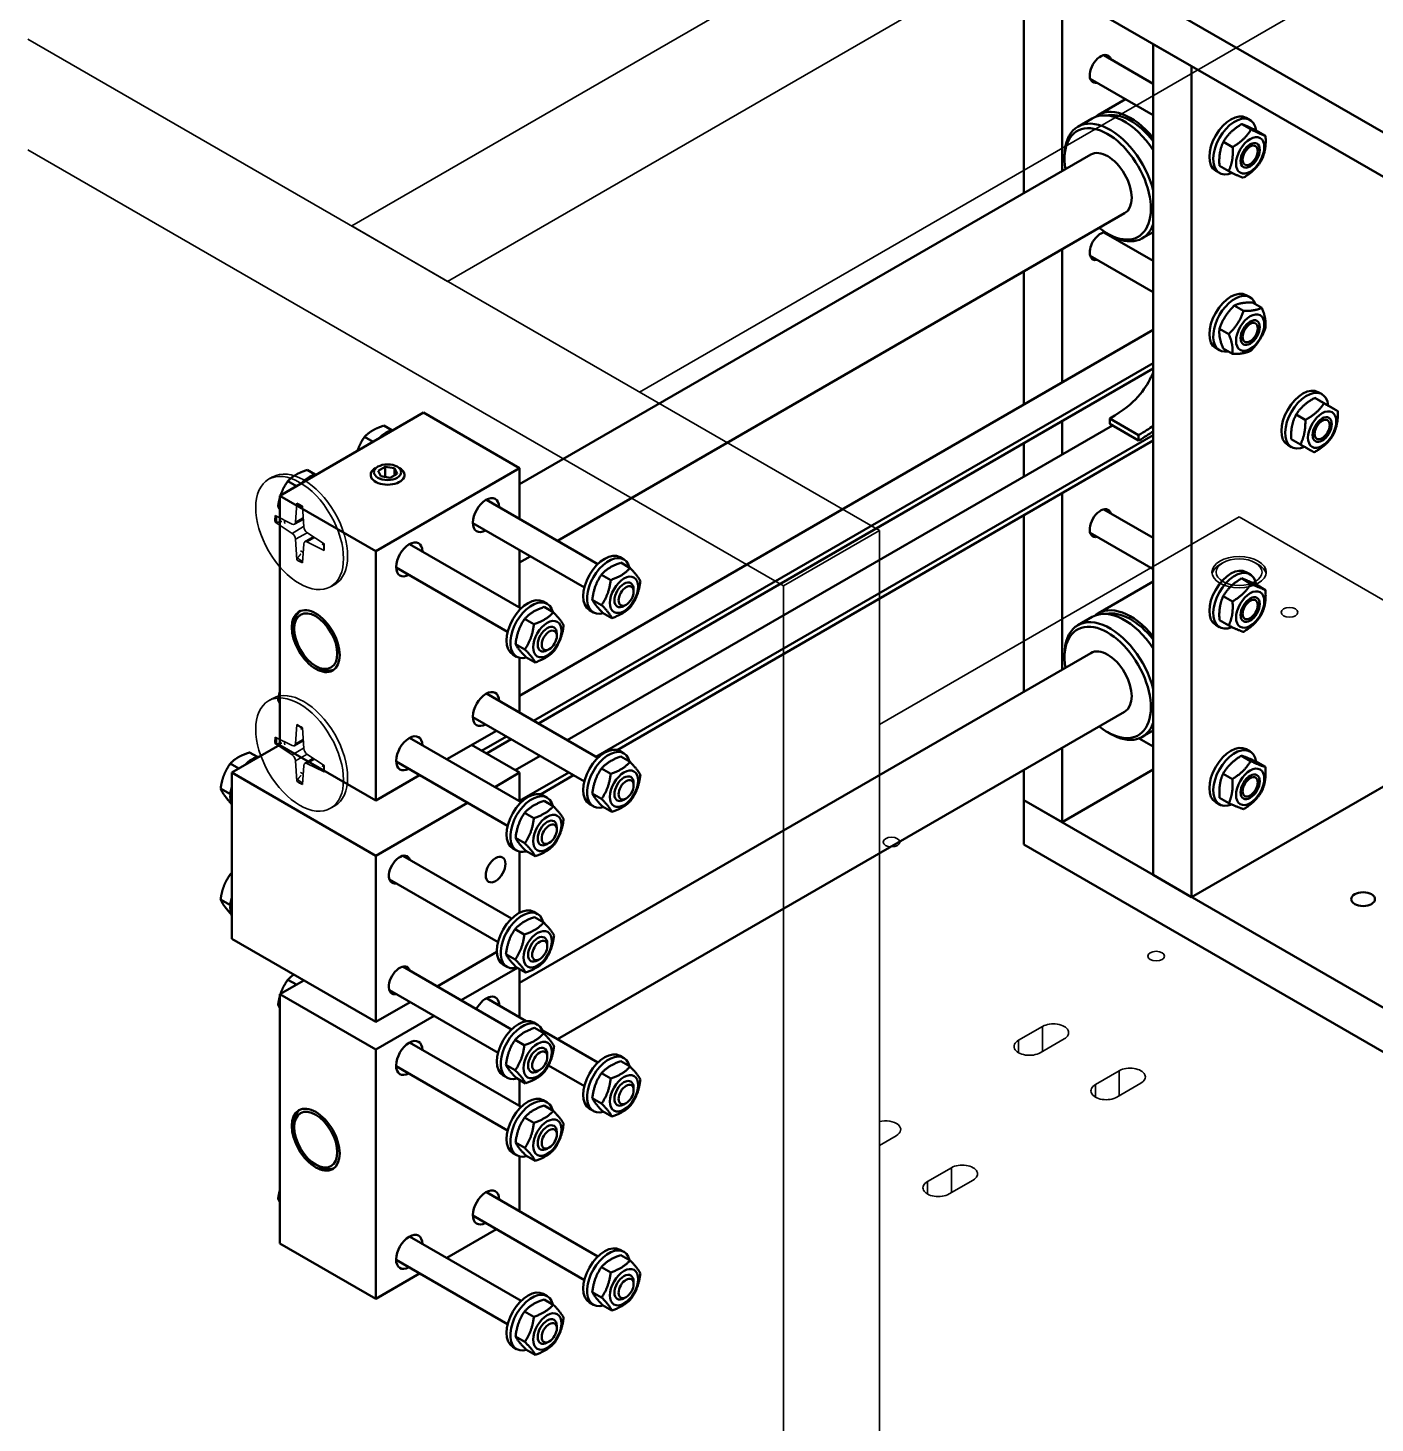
# Model space of a CAD drawing. Header units: millimetres. Extents: x -1492 to 2520, y -1551 to 1782.
# Drawn here: x 1879.4 to 2077.9, y 1137.6 to 1343.3 of the extents above; entities that cross this region are included whole.
import ezdxf

# ---------------------------------------------------------------- set-up
doc = ezdxf.new("R2010")
doc.units = ezdxf.units.MM
doc.header["$LTSCALE"] = 6
doc.layers.add('Reference (ISO)', color=7, linetype='Continuous', lineweight=35)
doc.layers.add('Visible (ISO)', color=7, linetype='Continuous', lineweight=50)

msp = doc.modelspace()

# ---------------------------------------------------------------- linework, layer by layer
at = {"layer": 'Reference (ISO)'}
for p, q in [((1927.09, 1314.09), (2173.6, 1456.41)), ((2201.89, 1456.41), (1941.23, 1305.92)), ((1969.52, 1289.59), (2188.72, 1416.15)), ((1879.37, 1341.64), (2004.87, 1269.18)), ((1990.73, 1261.02), (1879.37, 1325.31)), ((1927.09, 1314.09), (1941.23, 1305.92)), ((1914.84, 1276.76), (1915.44, 1277.11)), ((1919, 1273.25), (1918.82, 1270.43)), ((1915.8, 1271.4), (1918.33, 1270.15)), ((1918.82, 1270.43), (1919.94, 1271.05)), ((1919.83, 1272.77), (1920.02, 1269.74)), ((2057.9, 1271.22), (2004.87, 1240.6)), ((2174.58, 1203.86), (2057.9, 1271.22)), ((1915.8, 1270.45), (1918.33, 1268.77)), ((1918.33, 1268.77), (1920.01, 1269.77)), ((1918.66, 1270.13), (1919.95, 1270.84)), ((1923.03, 1267.22), (1920.5, 1268.9)), ((1990.73, 1261.02), (2004.87, 1269.18)), ((2004.87, 1269.18), (2004.87, 1118.27)), ((1918.82, 1267.93), (1920.53, 1268.88)), ((1919, 1264.9), (1918.82, 1267.93)), ((1919.83, 1264.42), (1920.02, 1267.24)), ((1920.16, 1267.53), (1921.42, 1268.29)), ((1920.5, 1267.52), (1921.6, 1268.17)), ((1923.03, 1266.27), (1920.5, 1267.52)), ((2055.52, 1264.44), (2055.08, 1264.18)), ((2060.29, 1264.44), (2060.73, 1264.18)), ((1923.99, 1260.91), (1924.59, 1261.26)), ((1990.73, 1118.27), (1990.73, 1261.02)), ((1914.84, 1244.1), (1915.44, 1244.45)), ((1919, 1240.59), (1918.82, 1237.77)), ((1919.83, 1240.11), (1920.02, 1237.08)), ((1915.8, 1238.74), (1918.33, 1237.49)), ((1918.66, 1237.47), (1919.95, 1238.18)), ((1918.82, 1237.77), (1919.94, 1238.39)), ((1915.8, 1237.79), (1918.33, 1236.11)), ((1918.33, 1236.11), (1920.01, 1237.11)), ((1918.82, 1235.27), (1920.53, 1236.22)), ((1923.03, 1234.56), (1920.5, 1236.24)), ((1919, 1232.24), (1918.82, 1235.27)), ((1919.83, 1231.76), (1920.02, 1234.58)), ((1920.16, 1234.87), (1921.42, 1235.63)), ((1920.5, 1234.86), (1921.6, 1235.51)), ((1923.03, 1233.61), (1920.5, 1234.86)), ((1923.99, 1228.25), (1924.59, 1228.6)), ((2025.39, 1194.05), (2028.93, 1196.1)), ((2028.93, 1196.1), (2028.93, 1192.42)), ((2025.39, 1194.05), (2025.39, 1192.22)), ((2032.11, 1194.26), (2028.58, 1192.22)), ((2036.71, 1187.52), (2040.24, 1189.56)), ((2040.24, 1189.56), (2040.24, 1185.89)), ((2036.71, 1187.52), (2036.71, 1185.69)), ((2043.43, 1187.73), (2039.89, 1185.69)), ((2007.36, 1179.97), (2004.87, 1178.53)), ((2011.96, 1173.23), (2015.49, 1175.27)), ((2015.49, 1175.27), (2015.49, 1171.6)), ((2011.96, 1173.23), (2011.96, 1171.4)), ((2018.68, 1173.44), (2015.14, 1171.4))]:
    msp.add_line(p, q, dxfattribs=at)
for centre, major_axis in [((1919.42, 1268.83), (4.57, -7.92)), ((2057.9, 1263.06), (4, 0)), ((2057.9, 1263.06), (3.38, 0)), ((2065.33, 1257.14), (1.23, 0)), ((1919.42, 1236.17), (4.57, -7.92)), ((2006.67, 1223.27), (1.23, 0)), ((2045.68, 1206.46), (1.23, 0))]:
    msp.add_ellipse(centre, major_axis=major_axis, ratio=0.57735, dxfattribs=at)
for centre, major_axis, start_param, end_param in [((1920.02, 1269.18), (-4.57, 7.92), 3.141593, 6.283185), ((1919.42, 1268.83), (-2.57, 4.46), 5.384062, 5.611512), ((1919.42, 1268.83), (2.57, -4.46), 3.813265, 4.040716), ((1919.51, 1268.89), (-2.47, 4.27), 0.688645, 0.906794), ((1920.02, 1269.18), (2, -3.46), 2.417763, 2.520493), ((1920.02, 1269.18), (-2, 3.46), 0.816104, 0.949696), ((1918.3, 1270.78), (0.372, -0.644), 5.57044, 6.99593), ((1920.54, 1269.48), (0.372, -0.644), 3.999644, 5.425134), ((1918.3, 1268.19), (-0.372, 0.644), 3.999644, 5.425134), ((1920.54, 1266.89), (-0.372, 0.644), 5.57044, 6.99593), ((1920.02, 1269.18), (2, -3.46), 0.6211, 0.72383), ((1919.42, 1268.83), (-2.57, 4.46), 3.813265, 4.040716), ((1919.42, 1268.83), (2.57, -4.46), 5.384062, 5.611512), ((1919.51, 1268.89), (-2.47, 4.27), 2.234798, 2.452948), ((1920.02, 1269.18), (-2, 3.46), 2.191896, 2.325489), ((2057.9, 1262.55), (-4, 0), 5.497787, 6.172474), ((2057.9, 1262.55), (4, 0), 0.110711, 0.785398), ((1920.02, 1236.52), (-4.57, 7.92), 3.141593, 6.283185), ((1919.42, 1236.17), (-2.57, 4.46), 5.384062, 5.611512), ((1919.42, 1236.17), (2.57, -4.46), 3.813265, 4.040716), ((1919.51, 1236.23), (-2.47, 4.27), 0.688645, 0.906794), ((1920.02, 1236.52), (-2, 3.46), 0.816104, 0.949696), ((1920.02, 1236.52), (2, -3.46), 2.417763, 2.520493), ((1918.3, 1238.12), (0.372, -0.644), 5.57044, 6.99593), ((1918.3, 1235.53), (-0.372, 0.644), 3.999644, 5.425134), ((1920.54, 1236.82), (0.372, -0.644), 3.999644, 5.425134), ((1920.54, 1234.23), (-0.372, 0.644), 5.57044, 6.99593), ((1920.02, 1236.52), (2, -3.46), 0.6211, 0.72383), ((1919.42, 1236.17), (-2.57, 4.46), 3.813265, 4.040716), ((1919.42, 1236.17), (2.57, -4.46), 5.384062, 5.611512), ((1919.51, 1236.23), (-2.47, 4.27), 2.234798, 2.452948), ((1920.02, 1236.52), (-2, 3.46), 2.191896, 2.325489), ((2030.52, 1195.18), (2.25, 0), 5.497787, 8.63938), ((2026.99, 1193.14), (-2.25, 0), 5.497787, 8.63938), ((2041.83, 1188.65), (2.25, 0), 5.497787, 8.63938), ((2038.3, 1186.6), (-2.25, 0), 5.497787, 8.63938), ((2005.77, 1180.89), (2.25, 0), 5.497787, 8.26557), ((2017.09, 1174.36), (2.25, 0), 5.497787, 8.63938), ((2013.55, 1172.32), (-2.25, 0), 5.497787, 8.63938)]:
    msp.add_ellipse(centre, major_axis=major_axis, ratio=0.57735, start_param=start_param, end_param=end_param, dxfattribs=at)
for points, knots in [([(1919.05, 1273.14), (1919.05, 1273.14), (1919.05, 1273.14), (1919.03, 1273.15), (1919.02, 1273.17), (1919.01, 1273.2), (1919, 1273.22), (1919, 1273.25)], [0.08720446, 0.08720446, 0.08720446, 0.08720446, 0.08870364, 0.08870364, 0.09763224, 0.09763224, 0.10665098, 0.10665098, 0.10665098, 0.10665098]), ([(1919.05, 1273.14), (1919.11, 1273.11), (1919.16, 1273.09), (1919.27, 1273.03), (1919.33, 1273.01), (1919.44, 1272.95), (1919.49, 1272.91), (1919.6, 1272.85), (1919.66, 1272.81), (1919.76, 1272.75), (1919.8, 1272.72), (1919.84, 1272.69)], [1.4505525, 1.4505525, 1.4505525, 1.4505525, 1.4985066, 1.4985066, 1.5464608, 1.5464608, 1.594415, 1.594415, 1.6423692, 1.6423692, 1.6770729, 1.6770729, 1.6770729, 1.6770729]), ([(1916.05, 1270.4), (1916.02, 1270.4), (1916, 1270.39), (1915.94, 1270.4), (1915.91, 1270.4), (1915.85, 1270.42), (1915.82, 1270.43), (1915.8, 1270.45)], [0.08155065, 0.08155065, 0.08155065, 0.08155065, 0.08870364, 0.08870364, 0.09763224, 0.09763224, 0.10665098, 0.10665098, 0.10665098, 0.10665098]), ([(1922.97, 1267.27), (1922.97, 1267.22), (1922.98, 1267.17), (1922.98, 1267.06), (1922.99, 1266.99), (1922.99, 1266.86), (1922.99, 1266.8), (1922.99, 1266.67), (1922.98, 1266.61), (1922.97, 1266.49), (1922.97, 1266.43), (1922.96, 1266.37)], [3.0353161, 3.0353161, 3.0353161, 3.0353161, 3.0700198, 3.0700198, 3.117974, 3.117974, 3.1659282, 3.1659282, 3.2138823, 3.2138823, 3.2618365, 3.2618365, 3.2618365, 3.2618365]), ([(1919, 1264.9), (1919, 1264.92), (1919.01, 1264.96), (1919.02, 1265.01), (1919.03, 1265.04), (1919.06, 1265.09), (1919.07, 1265.11), (1919.09, 1265.13)], [0.03558365, 0.03558365, 0.03558365, 0.03558365, 0.04460239, 0.04460239, 0.05353099, 0.05353099, 0.06068398, 0.06068398, 0.06068398, 0.06068398]), ([(1923.03, 1266.27), (1923.01, 1266.28), (1922.99, 1266.3), (1922.97, 1266.32), (1922.96, 1266.34), (1922.96, 1266.36), (1922.96, 1266.36), (1922.96, 1266.37)], [0.03558365, 0.03558365, 0.03558365, 0.03558365, 0.04460239, 0.04460239, 0.05353099, 0.05353099, 0.05503017, 0.05503017, 0.05503017, 0.05503017]), ([(1919.05, 1240.48), (1919.05, 1240.48), (1919.05, 1240.48), (1919.03, 1240.49), (1919.02, 1240.51), (1919.01, 1240.54), (1919, 1240.57), (1919, 1240.59)], [0.08720446, 0.08720446, 0.08720446, 0.08720446, 0.08870364, 0.08870364, 0.09763224, 0.09763224, 0.10665098, 0.10665098, 0.10665098, 0.10665098]), ([(1919.05, 1240.48), (1919.11, 1240.45), (1919.16, 1240.43), (1919.27, 1240.37), (1919.33, 1240.35), (1919.44, 1240.29), (1919.49, 1240.25), (1919.6, 1240.19), (1919.66, 1240.15), (1919.76, 1240.09), (1919.8, 1240.06), (1919.84, 1240.03)], [1.4505525, 1.4505525, 1.4505525, 1.4505525, 1.4985066, 1.4985066, 1.5464608, 1.5464608, 1.594415, 1.594415, 1.6423692, 1.6423692, 1.6770729, 1.6770729, 1.6770729, 1.6770729]), ([(1916.05, 1237.74), (1916.02, 1237.74), (1916, 1237.73), (1915.94, 1237.74), (1915.91, 1237.74), (1915.85, 1237.76), (1915.82, 1237.77), (1915.8, 1237.79)], [0.08155065, 0.08155065, 0.08155065, 0.08155065, 0.08870364, 0.08870364, 0.09763224, 0.09763224, 0.10665098, 0.10665098, 0.10665098, 0.10665098]), ([(1922.97, 1234.61), (1922.97, 1234.56), (1922.98, 1234.51), (1922.98, 1234.4), (1922.99, 1234.33), (1922.99, 1234.2), (1922.99, 1234.14), (1922.99, 1234.01), (1922.98, 1233.95), (1922.97, 1233.83), (1922.97, 1233.77), (1922.96, 1233.71)], [3.0353161, 3.0353161, 3.0353161, 3.0353161, 3.0700198, 3.0700198, 3.117974, 3.117974, 3.1659282, 3.1659282, 3.2138823, 3.2138823, 3.2618365, 3.2618365, 3.2618365, 3.2618365]), ([(1919, 1232.24), (1919, 1232.26), (1919.01, 1232.3), (1919.02, 1232.35), (1919.03, 1232.38), (1919.06, 1232.43), (1919.07, 1232.45), (1919.09, 1232.47)], [0.03558365, 0.03558365, 0.03558365, 0.03558365, 0.04460239, 0.04460239, 0.05353099, 0.05353099, 0.06068398, 0.06068398, 0.06068398, 0.06068398]), ([(1923.03, 1233.61), (1923.01, 1233.62), (1922.99, 1233.64), (1922.97, 1233.66), (1922.96, 1233.68), (1922.96, 1233.7), (1922.96, 1233.7), (1922.96, 1233.71)], [0.03558365, 0.03558365, 0.03558365, 0.03558365, 0.04460239, 0.04460239, 0.05353099, 0.05353099, 0.05503017, 0.05503017, 0.05503017, 0.05503017])]:
    msp.add_open_spline(points, degree=3, knots=knots, dxfattribs=at)
for points, weights in [([(1916.05, 1270.4), (1916.44, 1270.47), (1916.81, 1270.53)], [1.0017923273, 1.00680252734, 1.01034617284]), ([(1919.59, 1265.73), (1919.35, 1265.44), (1919.09, 1265.13)], [1.01034617284, 1.00680252734, 1.0017923273]), ([(1916.05, 1237.74), (1916.44, 1237.81), (1916.81, 1237.87)], [1.0017923273, 1.00680252734, 1.01034617284]), ([(1919.59, 1233.07), (1919.35, 1232.78), (1919.09, 1232.47)], [1.01034617284, 1.00680252734, 1.0017923273])]:
    msp.add_rational_spline(points, weights, degree=2, dxfattribs=at)
at = {"layer": 'Visible (ISO)'}
for p, q in [((2089.44, 1321.93), (2026.15, 1358.46)), ((2026.15, 1318.92), (2026.15, 1351.93)), ((2089.44, 1315.39), (2026.15, 1351.93)), ((2031.81, 1322.19), (2031.81, 1348.67)), ((2050.9, 1337.64), (2045.25, 1340.91)), ((2045.25, 1218.44), (2045.25, 1340.91)), ((2037.95, 1339.27), (2045.25, 1335.05)), ((2050.9, 1215.17), (2050.9, 1337.64)), ((2035.95, 1335.8), (2045.25, 1330.44)), ((2045.25, 1335.14), (2045.17, 1335.1)), ((2041.17, 1332.79), (2037.17, 1330.48)), ((2036.25, 1329.95), (2034.13, 1328.72)), ((2058.29, 1329.11), (2059.66, 1328.32)), ((2058.95, 1330.03), (2059.52, 1329.7)), ((2055.58, 1326.51), (2056.95, 1325.72)), ((2060.43, 1328.15), (2061.8, 1327.36)), ((1951.84, 1276.02), (2036.03, 1324.62)), ((2060.64, 1325.14), (2060.64, 1325.27)), ((2032.16, 1323.97), (2032.16, 1324.38)), ((2055, 1322.94), (2056.37, 1322.15)), ((2059.53, 1323.22), (2059.42, 1323.15)), ((2054.45, 1322.23), (2055.02, 1321.91)), ((1957.42, 1267.69), (2041.03, 1315.96)), ((2037.95, 1313.14), (2045.25, 1308.93)), ((2038.53, 1312.94), (2038.88, 1312.74)), ((2045.25, 1313.2), (2043.63, 1312.27)), ((2031.81, 1291.03), (2031.81, 1310.64)), ((2035.95, 1309.67), (2045.25, 1304.31)), ((2026.15, 1287.76), (2026.15, 1307.38)), ((2058.95, 1303.9), (2059.52, 1303.57)), ((2057.18, 1302.35), (2058.55, 1301.56)), ((2059.88, 1302.82), (2061.25, 1302.03)), ((1951.84, 1244.85), (2045.25, 1298.78)), ((2055.01, 1298.95), (2056.39, 1298.16)), ((2060.64, 1299.01), (2060.64, 1299.14)), ((2054.45, 1296.11), (2055.02, 1295.78)), ((2055.55, 1296.02), (2056.92, 1295.22)), ((2059.53, 1297.09), (2059.42, 1297.02)), ((2045.25, 1293.88), (1953.91, 1241.15)), ((1954.61, 1240.74), (2045.25, 1293.07)), ((2069.56, 1289.61), (2070.12, 1289.29)), ((2069.05, 1288.74), (2070.42, 1287.95)), ((2071.08, 1287.59), (2072.45, 1286.8)), ((1937.7, 1286.57), (1916.48, 1274.33)), ((1951.84, 1278.41), (1937.7, 1286.57)), ((2038.85, 1285.72), (2038.85, 1284.9)), ((2043.09, 1283.27), (2038.85, 1285.72)), ((2066.29, 1286.28), (2067.66, 1285.49)), ((1933.01, 1283.99), (1931.85, 1284.66)), ((1958.85, 1238.29), (2039.22, 1284.69)), ((2031.81, 1280.41), (2031.81, 1285.31)), ((2038.85, 1284.9), (2043.09, 1282.45)), ((2071.25, 1284.72), (2071.25, 1284.85)), ((1930.26, 1282.28), (1928.99, 1283.01)), ((2045.25, 1283.27), (1963.1, 1235.84)), ((1966.24, 1236.84), (2045.25, 1282.45)), ((2026.15, 1277.15), (2026.15, 1282.05)), ((2043.09, 1282.45), (2043.09, 1283.27)), ((2065.06, 1281.82), (2065.62, 1281.49)), ((2065.56, 1282.67), (2066.93, 1281.88)), ((2070.14, 1282.8), (2070.02, 1282.73)), ((1921.7, 1277.45), (1920.54, 1278.13)), ((1930.97, 1278.61), (1930.63, 1278.41)), ((1951.84, 1278.41), (1930.63, 1266.16)), ((1931, 1278), (1932.02, 1278.59)), ((1931.37, 1277.2), (1931, 1278)), ((1932.77, 1276.98), (1931.37, 1277.2)), ((1932.02, 1278.59), (1933.41, 1278.38)), ((1932.02, 1277.1), (1932.02, 1278.59)), ((1933.79, 1277.57), (1932.77, 1276.98)), ((1933.41, 1278.38), (1933.79, 1277.57)), ((1933.41, 1277.36), (1933.41, 1278.38)), ((1933.81, 1278.61), (1934.16, 1278.41)), ((1951.84, 1270.92), (1951.84, 1278.41)), ((1918.94, 1275.75), (1917.68, 1276.48)), ((1916.48, 1274.33), (1916.48, 1237.58)), ((1930.63, 1266.16), (1916.48, 1274.33)), ((1946.95, 1273.74), (1963.39, 1264.25)), ((2031.81, 1248.7), (2031.81, 1274.7)), ((1916.48, 1272.66), (1916.25, 1272.79)), ((2026.15, 1245.44), (2026.15, 1271.43)), ((2037.95, 1272.31), (2045.25, 1268.1)), ((1944.95, 1270.28), (1961.39, 1260.79)), ((1935.63, 1267.21), (1952.08, 1257.72)), ((2035.95, 1268.85), (2045.25, 1263.48)), ((1930.63, 1229.42), (1930.63, 1266.16)), ((1951.84, 1257.86), (1951.84, 1266.3)), ((1951.84, 1264.47), (1953.42, 1265.38)), ((1966.65, 1265.25), (1967.22, 1264.93)), ((1933.63, 1263.75), (1950.08, 1254.25)), ((1968.12, 1263.67), (1966.75, 1264.46)), ((2058.95, 1263.08), (2059.52, 1262.75)), ((1965.27, 1261.9), (1963.9, 1262.69)), ((2045.25, 1261.66), (2037.17, 1257)), ((2058.27, 1262.15), (2059.64, 1261.36)), ((2060.42, 1261.22), (2061.79, 1260.43)), ((1955.34, 1258.72), (1955.91, 1258.39)), ((1963.93, 1258.21), (1962.56, 1259)), ((1968.65, 1260.19), (1968.65, 1260.54)), ((2055.56, 1259.53), (2056.93, 1258.74)), ((1956.81, 1257.14), (1955.44, 1257.93)), ((1962.15, 1257.46), (1962.72, 1257.13)), ((1965.45, 1256.29), (1964.08, 1257.08)), ((1967.54, 1258.26), (1967.23, 1258.09)), ((2060.64, 1258.19), (2060.64, 1258.32)), ((1918.6, 1254.73), (1918.6, 1255.14)), ((1953.95, 1255.37), (1952.58, 1256.16)), ((2036.25, 1256.46), (2034.13, 1255.24)), ((2054.45, 1255.28), (2055.02, 1254.95)), ((2055.01, 1255.97), (2056.38, 1255.18)), ((2059.53, 1256.26), (2059.42, 1256.2)), ((1952.62, 1251.68), (1951.25, 1252.47)), ((1957.33, 1253.66), (1957.33, 1254.01)), ((1950.84, 1250.93), (1951.41, 1250.6)), ((1951.84, 1202.53), (2036.03, 1251.14)), ((1951.84, 1242.34), (1951.84, 1250.43)), ((1954.14, 1249.76), (1952.77, 1250.55)), ((1956.22, 1251.73), (1955.92, 1251.56)), ((2032.16, 1250.48), (2032.16, 1250.89)), ((1921.79, 1249.22), (1922.14, 1249.01)), ((1916.48, 1244.08), (1916.25, 1244.22)), ((1946.95, 1245.17), (1963.39, 1235.67)), ((1957.42, 1194.21), (2041.03, 1242.48)), ((1944.95, 1241.7), (1961.39, 1232.21)), ((2097.57, 1242.11), (2050.9, 1215.17)), ((1935.63, 1238.64), (1952.08, 1229.14)), ((1948.42, 1239.69), (1941.11, 1235.47)), ((1949.91, 1238.84), (1946.25, 1236.73)), ((1946.96, 1236.32), (1950.61, 1238.43)), ((2038.53, 1239.46), (2038.88, 1239.26)), ((2043.16, 1238.56), (2045.25, 1237.35)), ((2045.25, 1239.72), (2043.63, 1238.79)), ((1916.48, 1237.59), (1909.41, 1233.51)), ((1913.21, 1235.82), (1912.05, 1236.49)), ((1916.48, 1237.58), (1930.63, 1229.42)), ((1951.84, 1233.51), (1944.77, 1237.59)), ((1966.65, 1236.67), (1967.22, 1236.35)), ((2031.81, 1226.19), (2031.81, 1237.16)), ((2058.23, 1236.01), (2059.6, 1235.22)), ((2058.95, 1236.95), (2059.52, 1236.62)), ((1910.46, 1234.11), (1909.19, 1234.84)), ((1933.63, 1235.17), (1950.08, 1225.68)), ((1951.2, 1233.87), (1954.85, 1235.98)), ((1965.27, 1233.32), (1963.9, 1234.11)), ((1968.12, 1235.09), (1966.75, 1235.88)), ((2045.25, 1233.95), (2031.81, 1226.19)), ((2060.4, 1235.13), (2061.78, 1234.34)), ((1909.41, 1233.51), (1909.41, 1209.01)), ((1930.63, 1221.26), (1909.41, 1233.51)), ((1937.11, 1233.16), (1930.63, 1229.42)), ((1951.84, 1233.51), (1948.18, 1231.39)), ((1959.1, 1233.53), (1951.84, 1229.34)), ((1951.84, 1229.28), (1951.84, 1233.51)), ((1954.93, 1230.31), (1959.8, 1233.12)), ((1968.65, 1231.61), (1968.65, 1231.96)), ((2026.15, 1229.46), (2026.15, 1233.89)), ((2055.54, 1233.35), (2056.91, 1232.56)), ((2060.64, 1232.06), (2060.64, 1232.19)), ((1909.22, 1230.32), (1907.77, 1231.16)), ((1955.34, 1230.14), (1955.91, 1229.82)), ((1963.93, 1229.63), (1962.56, 1230.42)), ((2059.53, 1230.14), (2059.42, 1230.07)), ((1909.31, 1229.06), (1909.19, 1229.12)), ((1944.18, 1229.08), (1930.63, 1221.26)), ((1956.81, 1228.56), (1955.44, 1229.35)), ((1962.15, 1228.88), (1962.72, 1228.55)), ((1965.45, 1227.71), (1964.08, 1228.51)), ((1967.54, 1229.69), (1967.23, 1229.51)), ((2088.03, 1193.74), (2026.15, 1229.46)), ((2026.15, 1229.46), (2026.15, 1222.93)), ((2031.81, 1226.19), (2026.15, 1229.46)), ((2054.45, 1229.15), (2055.02, 1228.83)), ((2055.02, 1229.81), (2056.39, 1229.01)), ((1953.95, 1226.79), (1952.58, 1227.58)), ((1952.62, 1223.1), (1951.25, 1223.89)), ((1957.33, 1225.08), (1957.33, 1225.43)), ((1950.84, 1222.35), (1951.41, 1222.02)), ((1951.84, 1212.87), (1951.84, 1221.85)), ((1954.14, 1221.18), (1952.77, 1221.97)), ((1956.22, 1223.15), (1955.92, 1222.98)), ((2088.03, 1187.2), (2026.15, 1222.93)), ((1930.63, 1196.76), (1930.63, 1221.26)), ((1934.65, 1221.25), (1950.66, 1212)), ((1909.41, 1218.38), (1909.19, 1218.51)), ((1932.65, 1217.78), (1948.66, 1208.54)), ((2050.9, 1215.17), (2045.25, 1218.44)), ((1909.22, 1213.99), (1907.77, 1214.83)), ((1909.31, 1212.73), (1909.19, 1212.79)), ((1953.93, 1213), (1954.49, 1212.67)), ((1955.4, 1211.42), (1954.02, 1212.21)), ((1952.54, 1209.65), (1951.17, 1210.44)), ((1909.41, 1209.01), (1930.63, 1196.76)), ((1955.92, 1207.94), (1955.92, 1208.29)), ((1948.5, 1207.08), (1939.7, 1202)), ((1948.52, 1206.84), (1948.3, 1206.97)), ((1949.43, 1205.21), (1949.99, 1204.88)), ((1951.2, 1205.96), (1949.83, 1206.75)), ((1954.81, 1206.01), (1954.5, 1205.84)), ((1934.65, 1204.92), (1950.66, 1195.67)), ((1951.52, 1204.74), (1943.24, 1199.96)), ((1952.72, 1204.04), (1951.35, 1204.83)), ((1951.84, 1197.43), (1951.84, 1204.55)), ((1920.02, 1202.88), (1916.48, 1200.84)), ((1918.94, 1202.26), (1917.68, 1202.99)), ((1932.65, 1201.45), (1948.66, 1192.21)), ((1916.48, 1199.17), (1916.25, 1199.31)), ((1916.48, 1200.84), (1916.48, 1164.1)), ((1930.63, 1192.68), (1916.48, 1200.84)), ((1935.7, 1199.69), (1930.63, 1196.76)), ((1946.95, 1200.26), (1952.83, 1196.86)), ((1939.24, 1197.65), (1930.63, 1192.68)), ((1953.93, 1196.67), (1954.49, 1196.34)), ((1955.4, 1195.09), (1954.02, 1195.88)), ((1955.21, 1195.49), (1963.39, 1190.77)), ((1935.63, 1193.73), (1952.08, 1184.23)), ((1952.54, 1193.32), (1951.17, 1194.11)), ((1930.63, 1155.93), (1930.63, 1192.68)), ((1955.92, 1191.61), (1955.92, 1191.96)), ((1966.65, 1191.77), (1967.22, 1191.44)), ((1968.12, 1190.18), (1966.75, 1190.97)), ((1933.63, 1190.26), (1950.08, 1180.77)), ((1949.43, 1188.88), (1949.99, 1188.55)), ((1951.2, 1189.63), (1949.83, 1190.42)), ((1954.81, 1189.68), (1954.5, 1189.51)), ((1956.1, 1190.36), (1961.39, 1187.3)), ((1965.27, 1188.41), (1963.9, 1189.2)), ((1952.72, 1187.71), (1951.35, 1188.5)), ((1951.84, 1184.37), (1951.84, 1188.22)), ((1968.65, 1186.7), (1968.65, 1187.05)), ((1955.34, 1185.24), (1955.91, 1184.91)), ((1963.93, 1184.72), (1962.56, 1185.52)), ((1967.54, 1184.78), (1967.23, 1184.6)), ((1953.95, 1181.88), (1952.58, 1182.67)), ((1956.81, 1183.65), (1955.44, 1184.44)), ((1962.15, 1183.97), (1962.72, 1183.65)), ((1965.45, 1182.81), (1964.08, 1183.6)), ((1918.6, 1181.24), (1918.6, 1181.65)), ((1957.33, 1180.17), (1957.33, 1180.52)), ((1952.62, 1178.19), (1951.25, 1178.98)), ((1950.84, 1177.44), (1951.41, 1177.11)), ((1951.84, 1168.86), (1951.84, 1176.95)), ((1954.14, 1176.27), (1952.77, 1177.07)), ((1956.22, 1178.25), (1955.92, 1178.07)), ((1921.79, 1175.73), (1922.14, 1175.53)), ((1916.48, 1170.6), (1916.25, 1170.73)), ((1946.95, 1171.68), (1963.39, 1162.19)), ((1944.95, 1168.22), (1961.39, 1158.72)), ((1948.42, 1166.21), (1941.11, 1161.99)), ((1916.48, 1164.1), (1930.63, 1155.93)), ((1935.63, 1165.15), (1952.08, 1155.66)), ((1966.65, 1163.19), (1967.22, 1162.86)), ((1968.12, 1161.61), (1966.75, 1162.4)), ((1933.63, 1161.69), (1950.08, 1152.19)), ((1965.27, 1159.84), (1963.9, 1160.63)), ((1937.11, 1159.68), (1930.63, 1155.93)), ((1968.65, 1158.13), (1968.65, 1158.48)), ((1955.34, 1156.66), (1955.91, 1156.33)), ((1956.81, 1155.07), (1955.44, 1155.87)), ((1963.93, 1156.15), (1962.56, 1156.94)), ((1967.54, 1156.2), (1967.23, 1156.03)), ((1953.95, 1153.3), (1952.58, 1154.1)), ((1962.15, 1155.4), (1962.72, 1155.07)), ((1965.45, 1154.23), (1964.08, 1155.02)), ((1957.33, 1151.59), (1957.33, 1151.95)), ((1952.62, 1149.61), (1951.25, 1150.41)), ((1956.22, 1149.67), (1955.92, 1149.49)), ((1950.84, 1148.86), (1951.41, 1148.54)), ((1954.14, 1147.7), (1952.77, 1148.49))]:
    msp.add_line(p, q, dxfattribs=at)
for centre, major_axis, start_param, end_param in [((2037.47, 1337.24), (-1.13, -1.95), 2.66571, 6.759068), ((2041, 1321.72), (-4.75, 8.23), 4.814199, 6.283185), ((2041.92, 1322.25), (-4.75, 8.23), 4.980255, 6.380099), ((2041.92, 1322.25), (-4.5, 7.79), 4.948332, 6.104861), ((2056.7, 1326.13), (-2.25, -3.9), 3.141593, 6.283185), ((2038.53, 1320.29), (4.5, -7.79), 5.30142, 10.406543), ((2038.88, 1320.5), (-4.75, 8.23), 4.252874, 7.068583), ((2057.27, 1325.8), (-2.25, -3.9), 2.502026, 6.936985), ((2038.53, 1320.29), (-2.5, 4.33), 3.141593, 6.283185), ((2038.88, 1320.5), (4.75, -8.23), 5.497787, 6.742701), ((2037.47, 1311.11), (-1.13, -1.95), 3.46791, 6.759068), ((2037.47, 1311.11), (1.13, 1.95), 5.807303, 5.943394), ((2056.7, 1300), (-2.25, -3.9), 3.141593, 6.283185), ((2057.27, 1299.68), (-2.25, -3.9), 2.680636, 6.744142), ((2067.31, 1285.71), (-2.25, -3.9), 3.141593, 6.283185), ((2067.87, 1285.39), (-2.25, -3.9), 2.464847, 6.961189), ((1932.18, 1279.96), (2.25, 3.9), 0.41819, 1.152606), ((1920.87, 1273.43), (2.25, 3.9), 0.41819, 1.152606), ((1932.39, 1277.39), (-2.5, 0), 5.497787, 10.210176), ((1946.89, 1271.47), (-1.37, -2.38), 2.385136, 7.039642), ((2037.47, 1270.28), (-1.13, -1.95), 2.66571, 6.759068), ((1935.58, 1264.94), (-1.37, -2.38), 2.385136, 7.039642), ((1964.4, 1261.36), (-2.25, -3.9), 3.141593, 6.283185), ((1964.97, 1261.03), (-2.25, -3.9), 2.602827, 6.821951), ((2056.7, 1259.18), (-2.25, -3.9), 3.141593, 6.283185), ((2057.27, 1258.85), (-2.25, -3.9), 2.507572, 6.93285), ((1967.23, 1259.72), (1, 1.73), 5.49802, 10.209943), ((1953.09, 1254.82), (-2.25, -3.9), 3.141593, 6.283185), ((1953.66, 1254.5), (-2.25, -3.9), 2.602827, 6.821951), ((1922.14, 1253.1), (-2.5, 4.33), 0.07077, 0.785398), ((2038.88, 1247.01), (-4.75, 8.23), 4.252874, 7.068583), ((2041, 1248.24), (-4.75, 8.23), 4.814199, 6.283185), ((2041.92, 1248.77), (-4.75, 8.23), 4.980255, 6.380099), ((2041.92, 1248.77), (-4.5, 7.79), 4.948332, 6.104861), ((1955.92, 1253.19), (1, 1.73), 5.49802, 10.209943), ((2038.53, 1246.81), (4.5, -7.79), 5.30142, 10.406543), ((2038.53, 1246.81), (-2.5, 4.33), 3.141593, 6.283185), ((1922.14, 1253.1), (2.5, -4.33), 5.497787, 6.212416), ((1946.89, 1242.89), (-1.37, -2.38), 2.385136, 7.039642), ((2038.88, 1247.01), (4.75, -8.23), 5.497787, 6.742701), ((1935.58, 1236.36), (-1.37, -2.38), 2.385136, 7.039642), ((1964.4, 1232.78), (-2.25, -3.9), 3.141593, 6.283185), ((1964.97, 1232.45), (-2.25, -3.9), 2.602827, 6.821951), ((2056.7, 1233.05), (-2.25, -3.9), 3.141593, 6.283185), ((2057.27, 1232.72), (-2.25, -3.9), 2.517145, 6.925249), ((1912.38, 1231.79), (2.25, 3.9), 0.41819, 1.152606), ((1967.23, 1231.14), (1, 1.73), 5.49802, 10.209943), ((1912.38, 1231.79), (2.25, 3.9), 1.988986, 2.723403), ((1953.09, 1226.25), (-2.25, -3.9), 3.141593, 6.283185), ((1953.66, 1225.92), (-2.25, -3.9), 2.602827, 6.821951), ((1955.92, 1224.61), (1, 1.73), 5.49802, 10.209943), ((1934.16, 1219.22), (-1.13, -1.95), 2.66571, 6.759068), ((1912.38, 1215.46), (2.25, 3.9), 1.988986, 2.723403), ((1951.68, 1209.1), (-2.25, -3.9), 3.141593, 6.283185), ((1952.24, 1208.78), (-2.25, -3.9), 2.602827, 6.821951), ((1954.5, 1207.47), (1, 1.73), 5.49802, 10.209943), ((1934.16, 1202.89), (-1.13, -1.95), 2.66571, 6.759068), ((1946.89, 1197.98), (1.38, 2.38), 5.526729, 7.896568), ((1951.68, 1192.77), (-2.25, -3.9), 3.141593, 6.283185), ((1952.24, 1192.45), (-2.25, -3.9), 2.602827, 6.821951), ((1935.58, 1191.45), (-1.38, -2.38), 2.385136, 7.039642), ((1954.5, 1191.14), (1, 1.73), 5.49802, 10.209943), ((1964.4, 1187.87), (-2.25, -3.9), 3.141593, 6.283185), ((1964.97, 1187.54), (-2.25, -3.9), 2.602827, 6.821951), ((1967.23, 1186.24), (1, 1.73), 5.49802, 10.209943), ((1953.09, 1181.34), (-2.25, -3.9), 3.141593, 6.283185), ((1953.66, 1181.01), (-2.25, -3.9), 2.602827, 6.821951), ((1922.14, 1179.61), (-2.5, 4.33), 0.07077, 0.785398), ((1955.92, 1179.71), (1, 1.73), 5.49802, 10.209943), ((1922.14, 1179.61), (2.5, -4.33), 5.497787, 6.212416), ((1946.89, 1169.41), (-1.38, -2.38), 2.385136, 7.039642), ((1935.58, 1162.87), (-1.38, -2.38), 2.385136, 7.039642), ((1964.4, 1159.29), (-2.25, -3.9), 3.141593, 6.283185), ((1964.97, 1158.97), (-2.25, -3.9), 2.602827, 6.821951), ((1967.23, 1157.66), (1, 1.73), 5.49802, 10.209943), ((1953.09, 1152.76), (-2.25, -3.9), 3.141593, 6.283185), ((1953.66, 1152.43), (-2.25, -3.9), 2.602827, 6.821951), ((1955.92, 1151.13), (1, 1.73), 5.49802, 10.209943)]:
    msp.add_ellipse(centre, major_axis=major_axis, ratio=0.57735, start_param=start_param, end_param=end_param, dxfattribs=at)
for centre, major_axis in [((2059.53, 1324.5), (-1.48, -2.55)), ((2059.53, 1324.5), (-1, -1.73)), ((2059.53, 1324.5), (-0.79, -1.36)), ((2059.53, 1298.37), (1.48, 2.55)), ((2059.53, 1298.37), (-1, -1.73)), ((2059.53, 1298.37), (-0.79, -1.36)), ((2070.14, 1284.08), (-1.48, -2.55)), ((2070.14, 1284.08), (1, 1.73)), ((2070.14, 1284.08), (-0.79, -1.36)), ((1932.39, 1277.79), (-2.01, 0)), ((1967.23, 1259.72), (-1.47, -2.55)), ((1967.54, 1259.55), (-0.79, -1.36)), ((2059.53, 1257.55), (-1.48, -2.55)), ((2059.53, 1257.55), (-1, -1.73)), ((2059.53, 1257.55), (-0.79, -1.36)), ((1921.79, 1252.89), (2.5, -4.33)), ((1921.79, 1252.89), (2.25, -3.9)), ((1955.92, 1253.19), (-1.47, -2.55)), ((1956.22, 1253.01), (-0.79, -1.36)), ((1967.23, 1231.14), (-1.47, -2.55)), ((2059.53, 1231.42), (-1.48, -2.55)), ((1967.54, 1230.97), (-0.79, -1.36)), ((2059.53, 1231.42), (-1, -1.73)), ((2059.53, 1231.42), (-0.79, -1.36)), ((1955.92, 1224.61), (-1.47, -2.55)), ((1956.22, 1224.44), (-0.79, -1.36)), ((1948.3, 1219.22), (-1.03, -1.79)), ((2076.18, 1214.86), (1.75, 0)), ((1954.5, 1207.47), (-1.48, -2.55)), ((1954.81, 1207.3), (-0.79, -1.36)), ((1954.5, 1191.14), (-1.48, -2.55)), ((1954.81, 1190.97), (-0.79, -1.36)), ((1967.23, 1186.24), (-1.48, -2.55)), ((1967.54, 1186.06), (-0.79, -1.36)), ((1921.79, 1179.41), (2.5, -4.33)), ((1921.79, 1179.41), (2.25, -3.9)), ((1955.92, 1179.71), (-1.48, -2.55)), ((1956.22, 1179.53), (-0.79, -1.36)), ((1967.23, 1157.66), (-1.48, -2.55)), ((1967.54, 1157.48), (-0.79, -1.36)), ((1955.92, 1151.13), (-1.48, -2.55)), ((1956.22, 1150.95), (-0.79, -1.36))]:
    msp.add_ellipse(centre, major_axis=major_axis, ratio=0.57735, dxfattribs=at)
for points, weights in [([(2058.29, 1329.11), (2056.52, 1328.05), (2055.58, 1326.51)], [1, 1.15470053838, 1]), ([(2060.43, 1328.15), (2058.95, 1328.87), (2058.29, 1329.11)], [1, 1.15470053838, 1]), ([(2055.58, 1326.51), (2054.88, 1324.96), (2055, 1322.94)], [1, 1.15470053838, 1]), ([(2056.95, 1325.72), (2058.72, 1326.78), (2059.66, 1328.32)], [1, 1.15470053838, 1]), ([(2059.66, 1328.32), (2061.14, 1327.6), (2061.8, 1327.36)], [1, 1.15470053838, 1]), ([(2061.8, 1327.36), (2061.92, 1325.34), (2061.22, 1323.79)], [1, 1.15470053838, 1]), ([(2056.37, 1322.15), (2057.07, 1323.7), (2056.95, 1325.72)], [1, 1.15470053838, 1]), ([(2061.22, 1323.79), (2060.27, 1322.25), (2058.51, 1321.19)], [1, 1.15470053838, 1]), ([(2058.51, 1321.19), (2057.85, 1321.43), (2056.37, 1322.15)], [1, 1.15470053838, 1]), ([(2057.18, 1302.35), (2055.68, 1300.89), (2055.01, 1298.95)], [1, 1.15470053838, 1]), ([(2059.88, 1302.82), (2058.12, 1302.83), (2057.18, 1302.35)], [1, 1.15470053838, 1]), ([(2058.55, 1301.56), (2060.31, 1301.56), (2061.25, 1302.03)], [1, 1.15470053838, 1]), ([(2061.25, 1302.03), (2061.93, 1300.33), (2061.78, 1299.1)], [1, 1.15470053838, 1]), ([(2056.39, 1298.16), (2057.88, 1299.62), (2058.55, 1301.56)], [1, 1.15470053838, 1]), ([(2055.01, 1298.95), (2054.87, 1297.72), (2055.55, 1296.02)], [1, 1.15470053838, 1]), ([(2056.92, 1295.22), (2057.06, 1296.45), (2056.39, 1298.16)], [1, 1.15470053838, 1]), ([(2061.78, 1299.1), (2061.11, 1297.16), (2059.62, 1295.69)], [1, 1.15470053838, 1]), ([(2059.62, 1295.69), (2058.68, 1295.22), (2056.92, 1295.22)], [1, 1.15470053838, 1]), ([(2069.05, 1288.74), (2067.26, 1287.75), (2066.29, 1286.28)], [1, 1.15470053838, 1]), ([(2067.66, 1285.49), (2069.45, 1286.48), (2070.42, 1287.95)], [1, 1.15470053838, 1]), ([(2071.08, 1287.59), (2069.65, 1288.4), (2069.05, 1288.74)], [1, 1.15470053838, 1]), ([(2070.42, 1287.95), (2071.85, 1287.14), (2072.45, 1286.8)], [1, 1.15470053838, 1]), ([(2066.29, 1286.28), (2065.51, 1284.72), (2065.56, 1282.67)], [1, 1.15470053838, 1]), ([(2066.93, 1281.88), (2067.71, 1283.45), (2067.66, 1285.49)], [1, 1.15470053838, 1]), ([(2072.45, 1286.8), (2072.5, 1284.75), (2071.72, 1283.19)], [1, 1.15470053838, 1]), ([(1930.2, 1283.96), (1929.54, 1283.58), (1928.99, 1283.01)], [1, 1.0379548493, 1]), ([(1931.85, 1284.66), (1930.86, 1284.34), (1930.2, 1283.96)], [1, 1.0379548493, 1]), ([(1928.06, 1281.29), (1927.99, 1281.12), (1927.93, 1280.93)], [1, 1.00763445686, 1.01219763652]), ([(1928.99, 1283.01), (1928.39, 1282.15), (1928.06, 1281.29)], [1, 1.0379548493, 1]), ([(2068.96, 1280.73), (2068.36, 1281.07), (2066.93, 1281.88)], [1, 1.15470053838, 1]), ([(2071.72, 1283.19), (2070.75, 1281.72), (2068.96, 1280.73)], [1, 1.15470053838, 1]), ([(1918.89, 1277.43), (1918.22, 1277.05), (1917.68, 1276.48)], [1, 1.0379548493, 1]), ([(1920.54, 1278.13), (1919.55, 1277.81), (1918.89, 1277.43)], [1, 1.0379548493, 1]), ([(1917.68, 1276.48), (1917.08, 1275.62), (1916.74, 1274.76)], [1, 1.0379548493, 1]), ([(1916.48, 1273.96), (1916.34, 1273.43), (1916.25, 1272.79)], [1.01871375822, 1.02121432204, 1]), ([(1916.74, 1274.76), (1916.68, 1274.58), (1916.62, 1274.4)], [1, 1.00763445686, 1.01219763652]), ([(1916.25, 1272.79), (1916.34, 1272.56), (1916.48, 1272.31)], [1, 1.02121432204, 1.01871375822]), ([(1966.75, 1264.46), (1964.91, 1263.81), (1963.9, 1262.69)], [1, 1.15470053838, 1]), ([(1965.27, 1261.9), (1967.11, 1262.54), (1968.12, 1263.67)], [1, 1.15470053838, 1]), ([(1968.12, 1263.67), (1969.3, 1262.47), (1969.64, 1261.75)], [1, 1.15470053838, 1]), ([(1963.9, 1262.69), (1962.82, 1261.08), (1962.56, 1259)], [1, 1.15470053838, 1]), ([(1963.93, 1258.21), (1965.01, 1259.82), (1965.27, 1261.9)], [1, 1.15470053838, 1]), ([(1969.64, 1261.75), (1969.39, 1259.67), (1968.31, 1258.06)], [1, 1.15470053838, 1]), ([(2058.27, 1262.15), (2056.5, 1261.08), (2055.56, 1259.53)], [1, 1.15470053838, 1]), ([(2056.93, 1258.74), (2058.7, 1259.81), (2059.64, 1261.36)], [1, 1.15470053838, 1]), ([(2060.42, 1261.22), (2058.93, 1261.92), (2058.27, 1262.15)], [1, 1.15470053838, 1]), ([(2059.64, 1261.36), (2061.13, 1260.66), (2061.79, 1260.43)], [1, 1.15470053838, 1]), ([(1962.56, 1259), (1962.91, 1258.28), (1964.08, 1257.08)], [1, 1.15470053838, 1]), ([(2055.56, 1259.53), (2054.87, 1257.99), (2055.01, 1255.97)], [1, 1.15470053838, 1]), ([(2056.38, 1255.18), (2057.07, 1256.72), (2056.93, 1258.74)], [1, 1.15470053838, 1]), ([(2061.79, 1260.43), (2061.92, 1258.41), (2061.23, 1256.87)], [1, 1.15470053838, 1]), ([(1955.44, 1257.93), (1953.6, 1257.28), (1952.58, 1256.16)], [1, 1.15470053838, 1]), ([(1953.95, 1255.37), (1955.79, 1256.01), (1956.81, 1257.14)], [1, 1.15470053838, 1]), ([(1956.81, 1257.14), (1957.98, 1255.94), (1958.33, 1255.22)], [1, 1.15470053838, 1]), ([(1965.45, 1256.29), (1965.1, 1257.01), (1963.93, 1258.21)], [1, 1.15470053838, 1]), ([(1968.31, 1258.06), (1967.29, 1256.94), (1965.45, 1256.29)], [1, 1.15470053838, 1]), ([(2061.23, 1256.87), (2060.29, 1255.32), (2058.53, 1254.25)], [1, 1.15470053838, 1]), ([(1952.58, 1256.16), (1951.5, 1254.55), (1951.25, 1252.47)], [1, 1.15470053838, 1]), ([(1952.62, 1251.68), (1953.7, 1253.28), (1953.95, 1255.37)], [1, 1.15470053838, 1]), ([(1958.33, 1255.22), (1958.07, 1253.14), (1956.99, 1251.53)], [1, 1.15470053838, 1]), ([(2058.53, 1254.25), (2057.87, 1254.47), (2056.38, 1255.18)], [1, 1.15470053838, 1]), ([(1951.25, 1252.47), (1951.59, 1251.75), (1952.77, 1250.55)], [1, 1.15470053838, 1]), ([(1954.14, 1249.76), (1953.79, 1250.48), (1952.62, 1251.68)], [1, 1.15470053838, 1]), ([(1956.99, 1251.53), (1955.98, 1250.41), (1954.14, 1249.76)], [1, 1.15470053838, 1]), ([(1916.48, 1245.38), (1916.34, 1244.85), (1916.25, 1244.22)], [1.01871375822, 1.02121432204, 1]), ([(1916.25, 1244.22), (1916.34, 1243.98), (1916.48, 1243.73)], [1, 1.02121432204, 1.01871375822]), ([(1912.05, 1236.49), (1911.07, 1236.17), (1910.4, 1235.79)], [1, 1.0379548493, 1]), ([(2058.23, 1236.01), (2056.47, 1234.92), (2055.54, 1233.35)], [1, 1.15470053838, 1]), ([(2060.4, 1235.13), (2058.9, 1235.81), (2058.23, 1236.01)], [1, 1.15470053838, 1]), ([(1909.19, 1234.84), (1908.59, 1233.98), (1908.26, 1233.13)], [1, 1.0379548493, 1]), ([(1910.4, 1235.79), (1909.74, 1235.41), (1909.19, 1234.84)], [1, 1.0379548493, 1]), ([(1963.9, 1234.11), (1962.82, 1232.51), (1962.56, 1230.42)], [1, 1.15470053838, 1]), ([(1966.75, 1235.88), (1964.91, 1235.24), (1963.9, 1234.11)], [1, 1.15470053838, 1]), ([(1965.27, 1233.32), (1967.11, 1233.97), (1968.12, 1235.09)], [1, 1.15470053838, 1]), ([(1968.12, 1235.09), (1969.3, 1233.89), (1969.64, 1233.17)], [1, 1.15470053838, 1]), ([(2056.91, 1232.56), (2058.67, 1233.65), (2059.6, 1235.22)], [1, 1.15470053838, 1]), ([(2059.6, 1235.22), (2061.1, 1234.54), (2061.78, 1234.34)], [1, 1.15470053838, 1]), ([(2061.78, 1234.34), (2061.93, 1232.33), (2061.26, 1230.79)], [1, 1.15470053838, 1]), ([(1908.26, 1233.13), (1907.93, 1232.27), (1907.77, 1231.16)], [1, 1.0379548493, 1]), ([(1963.93, 1229.63), (1965.01, 1231.24), (1965.27, 1233.32)], [1, 1.15470053838, 1]), ([(1969.64, 1233.17), (1969.39, 1231.09), (1968.31, 1229.48)], [1, 1.15470053838, 1]), ([(2055.54, 1233.35), (2054.87, 1231.82), (2055.02, 1229.81)], [1, 1.15470053838, 1]), ([(2056.39, 1229.01), (2057.06, 1230.55), (2056.91, 1232.56)], [1, 1.15470053838, 1]), ([(1907.77, 1231.16), (1907.93, 1230.74), (1908.26, 1230.27)], [1, 1.0379548493, 1]), ([(1908.26, 1230.27), (1908.59, 1229.8), (1909.19, 1229.12)], [1, 1.0379548493, 1]), ([(1962.56, 1230.42), (1962.91, 1229.7), (1964.08, 1228.51)], [1, 1.15470053838, 1]), ([(2061.26, 1230.79), (2060.33, 1229.22), (2058.57, 1228.13)], [1, 1.15470053838, 1]), ([(1955.44, 1229.35), (1953.6, 1228.7), (1952.58, 1227.58)], [1, 1.15470053838, 1]), ([(1953.95, 1226.79), (1955.79, 1227.44), (1956.81, 1228.56)], [1, 1.15470053838, 1]), ([(1956.81, 1228.56), (1957.98, 1227.36), (1958.33, 1226.64)], [1, 1.15470053838, 1]), ([(1965.45, 1227.71), (1965.1, 1228.43), (1963.93, 1229.63)], [1, 1.15470053838, 1]), ([(1968.31, 1229.48), (1967.29, 1228.36), (1965.45, 1227.71)], [1, 1.15470053838, 1]), ([(2058.57, 1228.13), (2057.89, 1228.33), (2056.39, 1229.01)], [1, 1.15470053838, 1]), ([(1952.58, 1227.58), (1951.5, 1225.97), (1951.25, 1223.89)], [1, 1.15470053838, 1]), ([(1952.62, 1223.1), (1953.7, 1224.71), (1953.95, 1226.79)], [1, 1.15470053838, 1]), ([(1958.33, 1226.64), (1958.07, 1224.56), (1956.99, 1222.95)], [1, 1.15470053838, 1]), ([(1951.25, 1223.89), (1951.59, 1223.17), (1952.77, 1221.97)], [1, 1.15470053838, 1]), ([(1954.14, 1221.18), (1953.79, 1221.9), (1952.62, 1223.1)], [1, 1.15470053838, 1]), ([(1956.99, 1222.95), (1955.98, 1221.83), (1954.14, 1221.18)], [1, 1.15470053838, 1]), ([(1909.19, 1218.51), (1908.59, 1217.65), (1908.26, 1216.8)], [1, 1.0379548493, 1]), ([(1909.41, 1218.73), (1909.3, 1218.62), (1909.19, 1218.51)], [1.01179952157, 1.00730617301, 1]), ([(1908.26, 1216.8), (1907.93, 1215.94), (1907.77, 1214.83)], [1, 1.0379548493, 1]), ([(1907.77, 1214.83), (1907.93, 1214.41), (1908.26, 1213.94)], [1, 1.0379548493, 1]), ([(1908.26, 1213.94), (1908.59, 1213.47), (1909.19, 1212.79)], [1, 1.0379548493, 1]), ([(1954.02, 1212.21), (1952.18, 1211.56), (1951.17, 1210.44)], [1, 1.15470053838, 1]), ([(1952.54, 1209.65), (1954.38, 1210.29), (1955.4, 1211.42)], [1, 1.15470053838, 1]), ([(1955.4, 1211.42), (1956.57, 1210.22), (1956.92, 1209.5)], [1, 1.15470053838, 1]), ([(1951.17, 1210.44), (1950.09, 1208.83), (1949.83, 1206.75)], [1, 1.15470053838, 1]), ([(1951.2, 1205.96), (1952.28, 1207.56), (1952.54, 1209.65)], [1, 1.15470053838, 1]), ([(1956.92, 1209.5), (1956.66, 1207.42), (1955.58, 1205.81)], [1, 1.15470053838, 1]), ([(1949.83, 1206.75), (1950.18, 1206.03), (1951.35, 1204.83)], [1, 1.15470053838, 1]), ([(1952.72, 1204.04), (1952.38, 1204.76), (1951.2, 1205.96)], [1, 1.15470053838, 1]), ([(1955.58, 1205.81), (1954.56, 1204.69), (1952.72, 1204.04)], [1, 1.15470053838, 1]), ([(1918.55, 1203.73), (1918.09, 1203.42), (1917.68, 1202.99)], [1.01441860689, 1.02827874824, 1]), ([(1916.74, 1201.28), (1916.68, 1201.1), (1916.62, 1200.92)], [1, 1.00763445686, 1.01219763652]), ([(1917.68, 1202.99), (1917.08, 1202.13), (1916.74, 1201.28)], [1, 1.0379548493, 1]), ([(1916.48, 1200.47), (1916.34, 1199.94), (1916.25, 1199.31)], [1.01871375822, 1.02121432204, 1]), ([(1916.25, 1199.31), (1916.34, 1199.07), (1916.48, 1198.83)], [1, 1.02121432204, 1.01871375822]), ([(1954.02, 1195.88), (1952.18, 1195.23), (1951.17, 1194.11)], [1, 1.15470053838, 1]), ([(1952.54, 1193.32), (1954.38, 1193.96), (1955.4, 1195.09)], [1, 1.15470053838, 1]), ([(1955.4, 1195.09), (1956.57, 1193.89), (1956.92, 1193.17)], [1, 1.15470053838, 1]), ([(1951.17, 1194.11), (1950.09, 1192.5), (1949.83, 1190.42)], [1, 1.15470053838, 1]), ([(1951.2, 1189.63), (1952.28, 1191.23), (1952.54, 1193.32)], [1, 1.15470053838, 1]), ([(1956.92, 1193.17), (1956.66, 1191.09), (1955.58, 1189.48)], [1, 1.15470053838, 1]), ([(1966.75, 1190.97), (1964.91, 1190.33), (1963.9, 1189.2)], [1, 1.15470053838, 1]), ([(1949.83, 1190.42), (1950.18, 1189.7), (1951.35, 1188.5)], [1, 1.15470053838, 1]), ([(1952.72, 1187.71), (1952.38, 1188.43), (1951.2, 1189.63)], [1, 1.15470053838, 1]), ([(1955.58, 1189.48), (1954.56, 1188.36), (1952.72, 1187.71)], [1, 1.15470053838, 1]), ([(1963.9, 1189.2), (1962.82, 1187.6), (1962.56, 1185.52)], [1, 1.15470053838, 1]), ([(1965.27, 1188.41), (1967.11, 1189.06), (1968.12, 1190.18)], [1, 1.15470053838, 1]), ([(1968.12, 1190.18), (1969.3, 1188.99), (1969.64, 1188.27)], [1, 1.15470053838, 1]), ([(1963.93, 1184.72), (1965.01, 1186.33), (1965.27, 1188.41)], [1, 1.15470053838, 1]), ([(1969.64, 1188.27), (1969.39, 1186.18), (1968.31, 1184.58)], [1, 1.15470053838, 1]), ([(1962.56, 1185.52), (1962.91, 1184.8), (1964.08, 1183.6)], [1, 1.15470053838, 1]), ([(1965.45, 1182.81), (1965.1, 1183.53), (1963.93, 1184.72)], [1, 1.15470053838, 1]), ([(1968.31, 1184.58), (1967.29, 1183.45), (1965.45, 1182.81)], [1, 1.15470053838, 1]), ([(1952.58, 1182.67), (1951.5, 1181.07), (1951.25, 1178.98)], [1, 1.15470053838, 1]), ([(1955.44, 1184.44), (1953.6, 1183.8), (1952.58, 1182.67)], [1, 1.15470053838, 1]), ([(1953.95, 1181.88), (1955.79, 1182.53), (1956.81, 1183.65)], [1, 1.15470053838, 1]), ([(1956.81, 1183.65), (1957.98, 1182.45), (1958.33, 1181.73)], [1, 1.15470053838, 1]), ([(1952.62, 1178.19), (1953.7, 1179.8), (1953.95, 1181.88)], [1, 1.15470053838, 1]), ([(1958.33, 1181.73), (1958.07, 1179.65), (1956.99, 1178.04)], [1, 1.15470053838, 1]), ([(1951.25, 1178.98), (1951.59, 1178.26), (1952.77, 1177.07)], [1, 1.15470053838, 1]), ([(1954.14, 1176.27), (1953.79, 1177), (1952.62, 1178.19)], [1, 1.15470053838, 1]), ([(1956.99, 1178.04), (1955.98, 1176.92), (1954.14, 1176.27)], [1, 1.15470053838, 1]), ([(1916.48, 1171.89), (1916.34, 1171.36), (1916.25, 1170.73)], [1.01871375822, 1.02121432204, 1]), ([(1916.25, 1170.73), (1916.34, 1170.49), (1916.48, 1170.25)], [1, 1.02121432204, 1.01871375822]), ([(1966.75, 1162.4), (1964.91, 1161.75), (1963.9, 1160.63)], [1, 1.15470053838, 1]), ([(1963.9, 1160.63), (1962.82, 1159.02), (1962.56, 1156.94)], [1, 1.15470053838, 1]), ([(1965.27, 1159.84), (1967.11, 1160.48), (1968.12, 1161.61)], [1, 1.15470053838, 1]), ([(1968.12, 1161.61), (1969.3, 1160.41), (1969.64, 1159.69)], [1, 1.15470053838, 1]), ([(1963.93, 1156.15), (1965.01, 1157.75), (1965.27, 1159.84)], [1, 1.15470053838, 1]), ([(1969.64, 1159.69), (1969.39, 1157.61), (1968.31, 1156)], [1, 1.15470053838, 1]), ([(1955.44, 1155.87), (1953.6, 1155.22), (1952.58, 1154.1)], [1, 1.15470053838, 1]), ([(1962.56, 1156.94), (1962.91, 1156.22), (1964.08, 1155.02)], [1, 1.15470053838, 1]), ([(1965.45, 1154.23), (1965.1, 1154.95), (1963.93, 1156.15)], [1, 1.15470053838, 1]), ([(1968.31, 1156), (1967.29, 1154.88), (1965.45, 1154.23)], [1, 1.15470053838, 1]), ([(1952.58, 1154.1), (1951.5, 1152.49), (1951.25, 1150.41)], [1, 1.15470053838, 1]), ([(1953.95, 1153.3), (1955.79, 1153.95), (1956.81, 1155.07)], [1, 1.15470053838, 1]), ([(1956.81, 1155.07), (1957.98, 1153.88), (1958.33, 1153.16)], [1, 1.15470053838, 1]), ([(1952.62, 1149.61), (1953.7, 1151.22), (1953.95, 1153.3)], [1, 1.15470053838, 1]), ([(1958.33, 1153.16), (1958.07, 1151.07), (1956.99, 1149.47)], [1, 1.15470053838, 1]), ([(1951.25, 1150.41), (1951.59, 1149.69), (1952.77, 1148.49)], [1, 1.15470053838, 1]), ([(1954.14, 1147.7), (1953.79, 1148.42), (1952.62, 1149.61)], [1, 1.15470053838, 1]), ([(1956.99, 1149.47), (1955.98, 1148.34), (1954.14, 1147.7)], [1, 1.15470053838, 1])]:
    msp.add_rational_spline(points, weights, degree=2, dxfattribs=at)
msp.add_open_spline([(2045.25, 1292.5), (2045.14, 1292.27), (2045.03, 1292.03), (2044.91, 1291.8), (2044.43, 1290.85), (2043.88, 1289.91), (2042.98, 1288.9), (2042.1, 1287.93), (2040.87, 1286.88), (2038.85, 1285.72)], degree=3, knots=[5.1673506, 5.1673506, 5.1673506, 5.1673506, 5.2585173, 5.2585173, 5.2585173, 5.633787, 5.633787, 5.633787, 6, 6, 6, 6], dxfattribs=at)
for points in [[(2045.25, 1284.67), (2044.65, 1284.22), (2043.94, 1283.75), (2043.09, 1283.27)], [(2045.25, 1283.85), (2044.63, 1283.39), (2043.92, 1282.93), (2043.09, 1282.45)]]:
    msp.add_open_spline(points, degree=3, dxfattribs=at)

doc.saveas('drawing.dxf')
